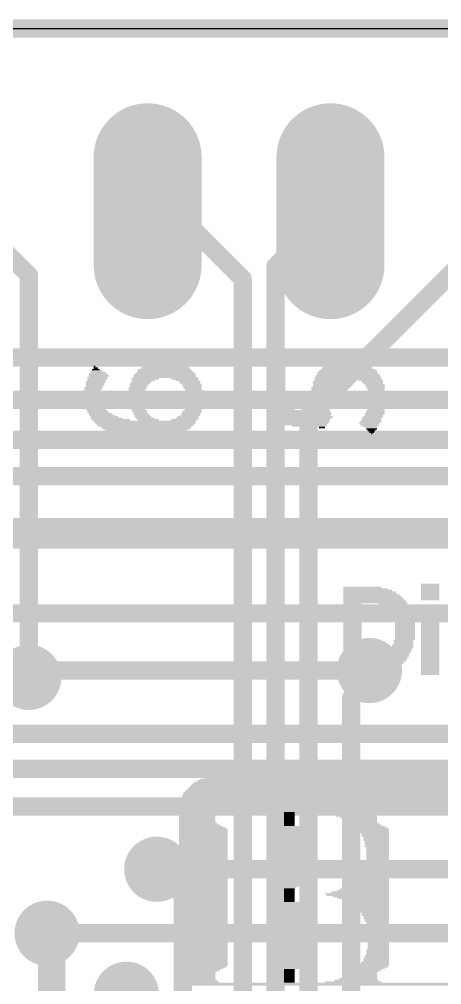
# Model space of a CAD drawing. Extents: x -3.3 to 68.7, y -0.1 to 53.5.
# Drawn here: x 46.48 to 52.35, y 40.05 to 53.47 of the extents above; entities that cross this region are included whole.
import ezdxf

# ---------------------------------------------------------------- set-up
doc = ezdxf.new("R2010")
doc.units = 0
for name, color, linetype in [('1', 12, 'CONTINUOUS'), ('16', 5, 'CONTINUOUS'), ('17', 110, 'CONTINUOUS'), ('18', 3, 'CONTINUOUS'), ('20', 53, 'CONTINUOUS'), ('200', 4, 'CONTINUOUS')]:
    doc.layers.add(name, color=color, linetype=linetype)

# ---------------------------------------------------------------- blocks, each defined once
blk = doc.blocks.new('LONGP100')
at = {"const_width": 1}
blk.add_lwpolyline([(-0.5, 0), (0.5, 0)], dxfattribs=at)
at = {"const_width": 0.5}
for points in [[(-0.5, 0.25, 1), (-0.5, -0.25)], [(0.5, -0.25, 1), (0.5, 0.25)]]:
    blk.add_lwpolyline(points, format="xyb", dxfattribs=at)
blk = doc.blocks.new('RECT')
blk.add_solid([(-0.5, -0.5), (0.5, -0.5), (-0.5, 0.5), (0.5, 0.5)])
blk = doc.blocks.new('ROUNDV')
at = {"const_width": 0.5}
blk.add_lwpolyline([(0, -0.25, 1), (0, 0.25, 1), (0, -0.25)], format="xyb", dxfattribs=at)

msp = doc.modelspace()

# ---------------------------------------------------------------- linework, layer by layer
at = {"layer": '1', "const_width": 0.254}
for points in [[(0, 53.34), (68.58, 53.34)], [(46.609, 49.911), (45.72, 50.8)], [(48.26, 50.8), (48.641, 50.8)], [(49.5808, 49.8602), (48.641, 50.8)], [(50.038, 50.038), (50.8, 50.8)], [(50.4952, 47.9552), (53.34, 50.8)], [(50.038, 39.2146), (50.038, 50.038)], [(46.609, 49.911), (46.609, 44.323)], [(49.5808, 39.4645), (49.5808, 49.8602)], [(50.4952, 38.9647), (50.4952, 47.9552)], [(51.3407, 44.4173), (51.3407, 44.2903)], [(51.3407, 44.2903), (51.0867, 44.0363)], [(51.0867, 44.0363), (51.0867, 38.8915)], [(48.7485, 41.2945), (48.387, 41.656)], [(48.7485, 41.2945), (48.7485, 39.3998)], [(46.863, 40.767), (46.863, 38.868)]]:
    msp.add_lwpolyline(points, dxfattribs=at)
at = {"layer": '1', "const_width": 0.127}
for points in [[(48.26, 50.8635, 1), (48.26, 50.7365)], [(48.6859, 50.8449, 1), (48.5961, 50.7551)], [(48.641, 50.7365, 1), (48.641, 50.8635)], [(50.8449, 50.7551, 1), (50.7551, 50.8449)], [(50.1015, 50.038, 1), (49.9745, 50.038)], [(49.9931, 50.0829, 1), (50.0829, 49.9931)], [(46.6725, 49.911, 1), (46.5455, 49.911)], [(46.5641, 49.8661, 1), (46.6539, 49.9559)], [(49.6443, 49.8602, 1), (49.5173, 49.8602)], [(49.5359, 49.8153, 1), (49.6257, 49.9051)], [(50.5587, 47.9552, 1), (50.4317, 47.9552)], [(50.4503, 48.0001, 1), (50.5401, 47.9103)], [(51.4042, 44.4173, 1), (51.2772, 44.4173)], [(51.3856, 44.2454, 1), (51.2958, 44.3352)], [(46.5455, 44.323, 1), (46.6725, 44.323)], [(51.2772, 44.2903, 1), (51.4042, 44.2903)], [(51.1502, 44.0363, 1), (51.0232, 44.0363)], [(51.0418, 44.0812, 1), (51.1316, 43.9914)], [(48.4319, 41.7009, 1), (48.3421, 41.6111)], [(48.812, 41.2945, 1), (48.685, 41.2945)], [(48.7036, 41.2496, 1), (48.7934, 41.3394)], [(46.9265, 40.767, 1), (46.7995, 40.767)]]:
    msp.add_lwpolyline(points, format="xyb", dxfattribs=at)
at = {"layer": '16', "const_width": 0.254}
for points in [[(0, 53.34), (68.58, 53.34)], [(55.88, 48.768), (42.291, 48.768)], [(57.9588, 48.1798), (42.5926, 48.1798)], [(59.944, 47.625), (42.799, 47.625)], [(61.214, 47.117), (43.053, 47.117)], [(57.023, 45.212), (44.5984, 45.212)], [(46.7033, 44.4173), (46.609, 44.323)], [(51.3407, 44.4173), (46.7033, 44.4173)], [(53.2972, 43.5396), (44.7959, 43.5396)], [(44.958, 43.053), (54.483, 43.053)], [(57.9287, 42.5283), (45.185, 42.5283)], [(56.007, 41.656), (48.387, 41.656)], [(55.88, 40.767), (46.863, 40.767)], [(46.99, 40.64), (46.863, 40.767)], [(46.99, 40.64), (46.99, 38.481)]]:
    msp.add_lwpolyline(points, dxfattribs=at)
at = {"layer": '16', "const_width": 0.127}
for points in [[(46.7033, 44.4808, 1), (46.7033, 44.3538)], [(46.7482, 44.3724, 1), (46.6584, 44.4622)], [(51.3407, 44.3538, 1), (51.3407, 44.4808)], [(46.5641, 44.3679, 1), (46.6539, 44.2781)], [(48.387, 41.7195, 1), (48.387, 41.5925)], [(46.863, 40.8305, 1), (46.863, 40.7035)], [(46.9079, 40.8119, 1), (46.8181, 40.7221)], [(47.0535, 40.64, 1), (46.9265, 40.64)], [(46.9451, 40.5951, 1), (47.0349, 40.6849)]]:
    msp.add_lwpolyline(points, format="xyb", dxfattribs=at)
at = {"layer": '20'}
msp.add_line((1, 53.34), (64.516, 53.34), dxfattribs=at)

# ---------------------------------------------------------------- block references
at = {"layer": '17', "xscale": 1.5, "yscale": 1.5, "rotation": 90}
for p in [(48.26, 50.8), (48.26, 50.8), (50.8, 50.8), (50.8, 50.8)]:
    msp.add_blockref('LONGP100', p, dxfattribs=at)
at = {"layer": '18', "xscale": 0.9064, "yscale": 0.9064}
for p in [(51.3407, 44.4173), (51.3407, 44.4173), (46.609, 44.323), (46.609, 44.323), (48.387, 41.656), (48.387, 41.656), (46.863, 40.767), (46.863, 40.767), (47.9651, 39.9189), (47.9651, 39.9189)]:
    msp.add_blockref('ROUNDV', p, dxfattribs=at)
at = {"layer": '200'}
for p, xscale, yscale in [((48.4937, 48.7045), 0.4013, 0.0213), ((48.4937, 48.7257), 0.2337, 0.0211), ((51.0337, 48.7045), 0.4013, 0.0213), ((51.0324, 48.7257), 0.2311, 0.0211), ((47.5513, 48.5775), 0.1676, 0.0213), ((47.5729, 48.5563), 0.2108, 0.0211), ((47.5412, 48.5987), 0.1067, 0.0211), ((47.5196, 48.641), 0.0229, 0.0213), ((47.5399, 48.6198), 0.0635, 0.0211), ((48.5038, 48.5563), 0.8026, 0.0211), ((48.4937, 48.5987), 0.7417, 0.0211), ((48.5038, 48.5775), 0.762, 0.0213), ((48.5038, 48.6198), 0.6756, 0.0211), ((48.5038, 48.641), 0.635, 0.0213), ((48.4924, 48.6622), 0.5715, 0.0211), ((48.4937, 48.6833), 0.4877, 0.0211), ((50.0596, 48.6622), 0.2311, 0.0211), ((50.0596, 48.641), 0.2311, 0.0213), ((50.0596, 48.6198), 0.2311, 0.0211), ((50.0596, 48.5987), 0.2311, 0.0211), ((50.0596, 48.5775), 0.2311, 0.0213), ((50.0596, 48.5563), 0.2311, 0.0211), ((51.0324, 48.5563), 0.8255, 0.0211), ((51.0438, 48.5775), 0.8026, 0.0213), ((51.0438, 48.5987), 0.762, 0.0211), ((51.0324, 48.6198), 0.6985, 0.0211), ((51.0337, 48.641), 0.6553, 0.0213), ((51.0438, 48.6622), 0.5944, 0.0211), ((51.0337, 48.6833), 0.5283, 0.0211), ((47.5412, 48.4293), 0.2743, 0.0211), ((47.5513, 48.4505), 0.254, 0.0213), ((47.5615, 48.4928), 0.2743, 0.0211), ((47.5615, 48.4717), 0.2743, 0.0211), ((47.5717, 48.5352), 0.254, 0.0211), ((47.5831, 48.514), 0.2769, 0.0213), ((48.2295, 48.4717), 0.381, 0.0211), ((48.1978, 48.4505), 0.3175, 0.0213), ((48.1762, 48.4293), 0.2743, 0.0211), ((48.4937, 48.514), 0.8687, 0.0213), ((48.5038, 48.4928), 0.889, 0.0211), ((48.5038, 48.5352), 0.8484, 0.0211), ((48.7782, 48.4717), 0.381, 0.0211), ((48.8099, 48.4505), 0.3175, 0.0213), ((48.8429, 48.4293), 0.2972, 0.0211), ((50.0596, 48.5352), 0.2311, 0.0211), ((50.0596, 48.514), 0.2311, 0.0213), ((50.0596, 48.4928), 0.2311, 0.0211), ((50.0596, 48.4717), 0.2311, 0.0211), ((50.0596, 48.4505), 0.2311, 0.0213), ((50.0596, 48.4293), 0.2311, 0.0211), ((50.7149, 48.4293), 0.3175, 0.0211), ((51.0438, 48.4928), 0.9296, 0.0211), ((50.7695, 48.4717), 0.381, 0.0211), ((50.7378, 48.4505), 0.3175, 0.0213), ((51.0438, 48.514), 0.889, 0.0213), ((51.0438, 48.5352), 0.8484, 0.0211), ((51.3283, 48.4717), 0.3607, 0.0211), ((51.3613, 48.4505), 0.3404, 0.0213), ((51.3829, 48.4293), 0.2972, 0.0211), ((47.498, 48.3235), 0.2337, 0.0213), ((47.498, 48.3023), 0.2337, 0.0211), ((47.5082, 48.3447), 0.254, 0.0211), ((47.531, 48.4082), 0.254, 0.0211), ((47.531, 48.387), 0.254, 0.0213), ((47.5196, 48.3658), 0.2311, 0.0211), ((48.1228, 48.3447), 0.254, 0.0211), ((48.1127, 48.3235), 0.2337, 0.0213), ((48.1127, 48.3023), 0.2337, 0.0211), ((48.1546, 48.4082), 0.2769, 0.0211), ((48.1432, 48.387), 0.254, 0.0213), ((48.133, 48.3658), 0.2337, 0.0211), ((48.8531, 48.4082), 0.2769, 0.0211), ((48.8747, 48.387), 0.2743, 0.0213), ((48.8848, 48.3658), 0.254, 0.0211), ((48.8848, 48.3447), 0.254, 0.0211), ((48.895, 48.3235), 0.2337, 0.0213), ((48.9052, 48.3023), 0.254, 0.0211), ((50.0596, 48.4082), 0.2311, 0.0211), ((50.0596, 48.387), 0.2311, 0.0213), ((50.0596, 48.3658), 0.2311, 0.0211), ((50.0596, 48.3447), 0.2311, 0.0211), ((50.0596, 48.3235), 0.2311, 0.0213), ((50.0596, 48.3023), 0.2311, 0.0211), ((50.6628, 48.3235), 0.254, 0.0213), ((50.6628, 48.3023), 0.254, 0.0211), ((50.673, 48.3447), 0.2743, 0.0211), ((50.7048, 48.4082), 0.2972, 0.0211), ((50.6946, 48.387), 0.2769, 0.0213), ((50.6832, 48.3658), 0.254, 0.0211), ((51.3931, 48.4082), 0.2769, 0.0211), ((51.4147, 48.387), 0.2743, 0.0213), ((51.4248, 48.3658), 0.254, 0.0211), ((51.4248, 48.3447), 0.254, 0.0211), ((51.435, 48.3235), 0.2337, 0.0213), ((51.4452, 48.3023), 0.254, 0.0211), ((47.498, 48.2812), 0.2337, 0.0211), ((47.498, 48.26), 0.2337, 0.0213), ((47.498, 48.2388), 0.2337, 0.0211), ((47.498, 48.2177), 0.2337, 0.0211), ((47.498, 48.1965), 0.2337, 0.0213), ((47.498, 48.1753), 0.2337, 0.0211), ((47.498, 48.1542), 0.2337, 0.0211), ((48.1127, 48.2812), 0.2337, 0.0211), ((48.1013, 48.26), 0.2108, 0.0213), ((48.1013, 48.2388), 0.2108, 0.0211), ((48.1013, 48.2177), 0.2108, 0.0211), ((48.1013, 48.1965), 0.2108, 0.0213), ((48.1013, 48.1753), 0.2108, 0.0211), ((48.1013, 48.1542), 0.2108, 0.0211), ((48.9052, 48.2812), 0.254, 0.0211), ((48.9166, 48.26), 0.2311, 0.0213), ((48.9166, 48.2388), 0.2311, 0.0211), ((48.9166, 48.2177), 0.2311, 0.0211), ((48.9166, 48.1965), 0.2311, 0.0213), ((48.9166, 48.1753), 0.2311, 0.0211), ((48.9166, 48.1542), 0.2311, 0.0211), ((50.0596, 48.2812), 0.2311, 0.0211), ((50.0596, 48.26), 0.2311, 0.0213), ((50.0596, 48.2388), 0.2311, 0.0211), ((50.0596, 48.2177), 0.2311, 0.0211), ((50.0596, 48.1965), 0.2311, 0.0213), ((50.0596, 48.1753), 0.2311, 0.0211), ((50.0596, 48.1542), 0.2311, 0.0211), ((50.6628, 48.2812), 0.254, 0.0211), ((50.6527, 48.26), 0.2337, 0.0213), ((50.6527, 48.2388), 0.2337, 0.0211), ((50.6527, 48.2177), 0.2337, 0.0211), ((50.6527, 48.1965), 0.2337, 0.0213), ((50.6527, 48.1753), 0.2337, 0.0211), ((50.6527, 48.1542), 0.2337, 0.0211), ((51.4566, 48.2812), 0.2311, 0.0211), ((51.4566, 48.26), 0.2311, 0.0213), ((51.4566, 48.2388), 0.2311, 0.0211), ((51.4566, 48.2177), 0.2311, 0.0211), ((51.4566, 48.1965), 0.2311, 0.0213), ((51.4566, 48.1753), 0.2311, 0.0211), ((51.4566, 48.1542), 0.2311, 0.0211), ((47.5082, 48.133), 0.254, 0.0213), ((47.5196, 48.1118), 0.2311, 0.0211), ((47.531, 48.0907), 0.254, 0.0211), ((47.531, 48.0695), 0.254, 0.0213), ((47.5412, 48.0483), 0.2743, 0.0211), ((47.5615, 48.0272), 0.2743, 0.0211), ((48.1013, 48.133), 0.2108, 0.0213), ((48.1228, 48.0907), 0.2134, 0.0211), ((48.1228, 48.0695), 0.2134, 0.0213), ((48.1114, 48.1118), 0.1905, 0.0211), ((48.1444, 48.0272), 0.2108, 0.0211), ((48.1343, 48.0483), 0.1905, 0.0211), ((48.8848, 48.0272), 0.254, 0.0211), ((48.9052, 48.0907), 0.254, 0.0211), ((48.895, 48.0695), 0.2337, 0.0213), ((48.895, 48.0483), 0.2337, 0.0211), ((48.9166, 48.133), 0.2311, 0.0213), ((48.9166, 48.1118), 0.2311, 0.0211), ((50.3669, 48.0272), 0.8458, 0.0211), ((50.0596, 48.133), 0.2311, 0.0213), ((50.0596, 48.1118), 0.2311, 0.0211), ((50.0596, 48.0907), 0.2311, 0.0211), ((50.0596, 48.0695), 0.2311, 0.0213), ((50.1231, 48.0483), 0.3581, 0.0211), ((50.6527, 48.133), 0.2337, 0.0213), ((50.6628, 48.1118), 0.2134, 0.0211), ((50.6628, 48.0907), 0.2134, 0.0211), ((50.673, 48.0695), 0.2337, 0.0213), ((50.673, 48.0483), 0.2337, 0.0211), ((51.4248, 48.0272), 0.254, 0.0211), ((51.4452, 48.0907), 0.254, 0.0211), ((51.4452, 48.0695), 0.254, 0.0213), ((51.435, 48.0483), 0.2337, 0.0211), ((51.4566, 48.133), 0.2311, 0.0213), ((51.4566, 48.1118), 0.2311, 0.0211), ((47.5729, 48.006), 0.2972, 0.0213), ((47.6034, 47.9848), 0.3175, 0.0211), ((47.625, 47.9637), 0.3607, 0.0211), ((47.658, 47.9425), 0.381, 0.0213), ((47.6898, 47.9213), 0.4445, 0.0211), ((47.752, 47.9002), 0.5283, 0.0211), ((48.1546, 48.006), 0.1905, 0.0213), ((48.1648, 47.9848), 0.2108, 0.0211), ((48.1863, 47.9637), 0.2134, 0.0211), ((48.1965, 47.9425), 0.2337, 0.0213), ((48.2295, 47.9213), 0.254, 0.0211), ((48.2714, 47.9002), 0.2972, 0.0211), ((48.768, 47.9002), 0.3607, 0.0211), ((48.8099, 47.9213), 0.3175, 0.0211), ((48.8213, 47.9425), 0.2946, 0.0213), ((48.8531, 47.9637), 0.2769, 0.0211), ((48.8747, 48.006), 0.2743, 0.0213), ((48.8645, 47.9848), 0.254, 0.0211), ((50.3771, 48.006), 0.8661, 0.0213), ((50.3771, 47.9848), 0.8661, 0.0211), ((50.3771, 47.9637), 0.8661, 0.0211), ((50.3885, 47.9425), 0.889, 0.0213), ((50.3771, 47.9213), 0.8661, 0.0211), ((50.3669, 47.9002), 0.8458, 0.0211), ((51.3715, 47.9213), 0.2743, 0.0211), ((51.3715, 47.9002), 0.2743, 0.0211), ((51.3931, 47.9425), 0.2769, 0.0213), ((51.4045, 47.9637), 0.254, 0.0211), ((51.4147, 47.9848), 0.2743, 0.0211), ((51.4248, 48.006), 0.254, 0.0213), ((48.2181, 47.879), 1.4199, 0.0213), ((48.2295, 47.8578), 1.397, 0.0211), ((48.2283, 47.8367), 1.3538, 0.0211), ((48.2283, 47.8155), 1.3132, 0.0213), ((48.2397, 47.7943), 1.2497, 0.0211), ((48.2384, 47.7732), 1.2065, 0.0211), ((48.2397, 47.752), 1.1227, 0.0213), ((50.3669, 47.879), 0.8458, 0.0213), ((50.3568, 47.8578), 0.8255, 0.0211), ((50.3453, 47.8367), 0.8026, 0.0211), ((50.5041, 47.8155), 0.4851, 0.0213), ((50.6844, 47.7943), 0.0838, 0.0211), ((51.3398, 47.8578), 0.2972, 0.0211), ((51.3613, 47.879), 0.2946, 0.0213), ((51.341, 47.8367), 0.254, 0.0211), ((51.3512, 47.8155), 0.2337, 0.0213), ((51.3613, 47.7943), 0.1676, 0.0211), ((51.3715, 47.7732), 0.1473, 0.0211), ((51.3715, 47.752), 0.1067, 0.0213), ((48.2397, 47.7308), 1.0363, 0.0211), ((48.2384, 47.7097), 0.9525, 0.0211), ((48.2498, 47.6885), 0.8484, 0.0213), ((48.2498, 47.6673), 0.6756, 0.0211), ((48.2714, 47.6462), 0.4242, 0.0211), ((51.3728, 47.7308), 0.0635, 0.0211), ((51.3715, 47.7097), 0.0203, 0.0211), ((46.1645, 46.5243), 36.0883, 0.0211), ((46.1645, 46.5032), 36.0883, 0.0211), ((46.1645, 46.482), 36.0883, 0.0213), ((46.1645, 46.4608), 36.0883, 0.0211), ((46.1645, 46.4397), 36.0883, 0.0211), ((46.1645, 46.4185), 36.0883, 0.0213), ((46.1645, 46.3973), 36.0883, 0.0211), ((46.1645, 46.3762), 36.0883, 0.0211), ((46.1645, 46.355), 36.0883, 0.0213), ((46.1645, 46.3338), 36.0883, 0.0211), ((46.1645, 46.3127), 36.0883, 0.0211), ((46.1645, 46.2915), 36.0883, 0.0213), ((46.1645, 46.2703), 36.0883, 0.0211), ((46.1645, 46.2492), 36.0883, 0.0211), ((46.1645, 46.228), 36.0883, 0.0213), ((46.1645, 46.2068), 36.0883, 0.0211), ((46.1645, 46.1857), 36.0883, 0.0211), ((46.1645, 46.1645), 36.0883, 0.0213), ((46.1645, 46.1433), 36.0883, 0.0211), ((46.1645, 46.1222), 36.0883, 0.0211), ((52.1868, 45.6142), 0.254, 0.0211), ((51.2445, 45.5718), 0.5283, 0.0211), ((51.2877, 45.5507), 0.6147, 0.0211), ((51.3182, 45.5295), 0.6756, 0.0213), ((51.3398, 45.5083), 0.7188, 0.0211), ((51.3512, 45.4872), 0.7417, 0.0211), ((52.1868, 45.593), 0.254, 0.0213), ((52.1868, 45.5718), 0.254, 0.0211), ((52.1868, 45.5507), 0.254, 0.0211), ((52.1868, 45.5295), 0.254, 0.0213), ((52.1868, 45.5083), 0.254, 0.0211), ((52.1868, 45.4872), 0.254, 0.0211), ((51.3715, 45.466), 0.7823, 0.0213), ((51.3829, 45.4448), 0.8052, 0.0211), ((51.3931, 45.4237), 0.8255, 0.0211), ((51.4032, 45.4025), 0.8458, 0.0213), ((51.4248, 45.3602), 0.889, 0.0211), ((51.1073, 45.339), 0.254, 0.0213), ((51.4147, 45.3813), 0.8687, 0.0211), ((51.6687, 45.339), 0.4013, 0.0213), ((52.1868, 45.466), 0.254, 0.0213), ((52.1868, 45.4448), 0.254, 0.0211), ((52.1868, 45.4237), 0.254, 0.0211), ((52.1868, 45.4025), 0.254, 0.0213), ((51.1073, 45.3178), 0.254, 0.0211), ((51.1073, 45.2967), 0.254, 0.0211), ((51.1073, 45.2755), 0.254, 0.0213), ((51.1073, 45.2543), 0.254, 0.0211), ((51.1073, 45.2332), 0.254, 0.0211), ((51.1073, 45.212), 0.254, 0.0213), ((51.7106, 45.3178), 0.3581, 0.0211), ((51.7208, 45.2967), 0.3378, 0.0211), ((51.7538, 45.2755), 0.3175, 0.0213), ((51.7639, 45.2543), 0.2972, 0.0211), ((51.7843, 45.2332), 0.2972, 0.0211), ((51.7843, 45.212), 0.2972, 0.0213), ((52.1868, 45.2755), 0.254, 0.0213), ((52.1868, 45.2543), 0.254, 0.0211), ((52.1868, 45.2332), 0.254, 0.0211), ((52.1868, 45.212), 0.254, 0.0213), ((51.1073, 45.1908), 0.254, 0.0211), ((51.1073, 45.1697), 0.254, 0.0211), ((51.1073, 45.1485), 0.254, 0.0213), ((51.1073, 45.1273), 0.254, 0.0211), ((51.1073, 45.1062), 0.254, 0.0211), ((51.1073, 45.085), 0.254, 0.0213), ((51.8046, 45.1908), 0.2972, 0.0211), ((51.8046, 45.1697), 0.2972, 0.0211), ((51.8274, 45.1062), 0.2972, 0.0211), ((51.816, 45.1485), 0.2743, 0.0213), ((51.816, 45.1273), 0.2743, 0.0211), ((51.8376, 45.085), 0.2769, 0.0213), ((52.1868, 45.1908), 0.254, 0.0211), ((52.1868, 45.1697), 0.254, 0.0211), ((52.1868, 45.1485), 0.254, 0.0213), ((52.1868, 45.1273), 0.254, 0.0211), ((52.1868, 45.1062), 0.254, 0.0211), ((52.1868, 45.085), 0.254, 0.0213), ((51.1073, 45.0638), 0.254, 0.0211), ((51.1073, 45.0427), 0.254, 0.0211), ((51.1073, 45.0215), 0.254, 0.0213), ((51.1073, 45.0003), 0.254, 0.0211), ((51.1073, 44.9792), 0.254, 0.0211), ((51.1073, 44.958), 0.254, 0.0213), ((51.1073, 44.9368), 0.254, 0.0211), ((51.8376, 45.0638), 0.2769, 0.0211), ((51.8376, 45.0427), 0.2769, 0.0211), ((51.8376, 45.0215), 0.2769, 0.0213), ((51.8376, 45.0003), 0.2769, 0.0211), ((51.8376, 44.9792), 0.2769, 0.0211), ((51.8376, 44.958), 0.2769, 0.0213), ((51.8376, 44.9368), 0.2769, 0.0211), ((52.1868, 45.0638), 0.254, 0.0211), ((52.1868, 45.0427), 0.254, 0.0211), ((52.1868, 45.0215), 0.254, 0.0213), ((52.1868, 45.0003), 0.254, 0.0211), ((52.1868, 44.9792), 0.254, 0.0211), ((52.1868, 44.958), 0.254, 0.0213), ((52.1868, 44.9368), 0.254, 0.0211), ((51.1073, 44.9157), 0.254, 0.0211), ((51.1073, 44.8945), 0.254, 0.0213), ((51.1073, 44.8733), 0.254, 0.0211), ((51.1073, 44.8522), 0.254, 0.0211), ((51.1073, 44.831), 0.254, 0.0213), ((51.1073, 44.8098), 0.254, 0.0211), ((51.816, 44.831), 0.2743, 0.0213), ((51.816, 44.8098), 0.2743, 0.0211), ((51.8376, 44.9157), 0.2769, 0.0211), ((51.8376, 44.8945), 0.2769, 0.0213), ((51.8376, 44.8733), 0.2769, 0.0211), ((51.8376, 44.8522), 0.2769, 0.0211), ((52.1868, 44.9157), 0.254, 0.0211), ((52.1868, 44.8945), 0.254, 0.0213), ((52.1868, 44.8733), 0.254, 0.0211), ((52.1868, 44.8522), 0.254, 0.0211), ((52.1868, 44.831), 0.254, 0.0213), ((52.1868, 44.8098), 0.254, 0.0211), ((51.1073, 44.7887), 0.254, 0.0211), ((51.1073, 44.7675), 0.254, 0.0213), ((51.1073, 44.7463), 0.254, 0.0211), ((51.1073, 44.7252), 0.254, 0.0211), ((51.1073, 44.704), 0.254, 0.0213), ((51.1073, 44.6828), 0.254, 0.0211), ((51.7639, 44.6828), 0.2972, 0.0211), ((51.7843, 44.7252), 0.2972, 0.0211), ((51.7843, 44.704), 0.2972, 0.0213), ((51.8046, 44.7675), 0.2972, 0.0213), ((51.8046, 44.7463), 0.2972, 0.0211), ((51.816, 44.7887), 0.2743, 0.0211), ((52.1868, 44.7887), 0.254, 0.0211), ((52.1868, 44.7675), 0.254, 0.0213), ((52.1868, 44.7463), 0.254, 0.0211), ((52.1868, 44.7252), 0.254, 0.0211), ((52.1868, 44.704), 0.254, 0.0213), ((52.1868, 44.6828), 0.254, 0.0211), ((51.1073, 44.6617), 0.254, 0.0211), ((51.1073, 44.6405), 0.254, 0.0213), ((51.1073, 44.6193), 0.254, 0.0211), ((51.1073, 44.5982), 0.254, 0.0211), ((51.4248, 44.577), 0.889, 0.0213), ((51.4032, 44.5347), 0.8458, 0.0211), ((51.4147, 44.5558), 0.8687, 0.0211), ((51.6687, 44.5982), 0.4013, 0.0211), ((51.7106, 44.6193), 0.3581, 0.0211), ((51.7208, 44.6405), 0.3378, 0.0213), ((51.7538, 44.6617), 0.3175, 0.0211), ((52.1868, 44.6617), 0.254, 0.0211), ((52.1868, 44.6405), 0.254, 0.0213), ((52.1868, 44.6193), 0.254, 0.0211), ((52.1868, 44.5982), 0.254, 0.0211), ((52.1868, 44.577), 0.254, 0.0213), ((52.1868, 44.5558), 0.254, 0.0211), ((52.1868, 44.5347), 0.254, 0.0211), ((51.3931, 44.5135), 0.8255, 0.0213), ((51.3829, 44.4923), 0.8052, 0.0211), ((51.3715, 44.4712), 0.7823, 0.0211), ((51.3512, 44.45), 0.7417, 0.0213), ((51.3398, 44.4288), 0.7188, 0.0211), ((51.3182, 44.4077), 0.6756, 0.0211), ((52.1868, 44.5135), 0.254, 0.0213), ((52.1868, 44.4923), 0.254, 0.0211), ((52.1868, 44.4712), 0.254, 0.0211), ((52.1868, 44.45), 0.254, 0.0213), ((52.1868, 44.4288), 0.254, 0.0211), ((52.1868, 44.4077), 0.254, 0.0211), ((51.2877, 44.3865), 0.6147, 0.0213), ((51.2445, 44.3653), 0.5283, 0.0211), ((52.1868, 44.3865), 0.254, 0.0213), ((52.1868, 44.3653), 0.254, 0.0211), ((53.2028, 42.926), 8.2956, 0.0213), ((53.2028, 42.799), 8.7224, 0.0213), ((53.2028, 42.8202), 8.6766, 0.0211), ((53.2028, 42.8413), 8.636, 0.0211), ((53.1914, 42.8625), 8.5725, 0.0213), ((53.2028, 42.8837), 8.509, 0.0211), ((53.2028, 42.9048), 8.4226, 0.0211), ((53.1927, 42.672), 8.9103, 0.0213), ((53.2028, 42.6508), 8.9306, 0.0211), ((53.2028, 42.6932), 8.89, 0.0211), ((53.1927, 42.7143), 8.8697, 0.0211), ((53.2028, 42.7355), 8.8494, 0.0213), ((53.2028, 42.7567), 8.8036, 0.0211), ((53.2028, 42.7778), 8.763, 0.0211), ((53.2028, 42.5238), 9.017, 0.0211), ((53.1927, 42.5662), 8.9967, 0.0211), ((53.1927, 42.545), 8.9967, 0.0213), ((53.1914, 42.6297), 8.9535, 0.0211), ((53.2028, 42.6085), 8.9764, 0.0213), ((53.2028, 42.5873), 8.9764, 0.0211), ((53.2028, 42.5027), 9.017, 0.0211), ((53.2028, 42.4815), 9.017, 0.0213), ((53.2028, 42.4603), 9.017, 0.0211), ((48.9699, 42.4392), 0.5512, 0.0211), ((48.9483, 42.3968), 0.508, 0.0211), ((48.9585, 42.418), 0.5283, 0.0213), ((50.2285, 42.4392), 0.1473, 0.0211), ((50.2285, 42.418), 0.1473, 0.0213), ((50.2285, 42.3968), 0.1473, 0.0211), ((51.0858, 42.4392), 0.8458, 0.0211), ((51.1289, 42.418), 0.6782, 0.0213), ((51.1594, 42.3968), 0.5715, 0.0211), ((48.9483, 42.3757), 0.508, 0.0211), ((48.9483, 42.3545), 0.508, 0.0213), ((48.9483, 42.3333), 0.508, 0.0211), ((48.9483, 42.3122), 0.508, 0.0211), ((48.9585, 42.291), 0.5283, 0.0213), ((48.9801, 42.2698), 0.5715, 0.0211), ((49.0017, 42.2487), 0.6147, 0.0211), ((50.2285, 42.3757), 0.1473, 0.0211), ((50.2285, 42.3545), 0.1473, 0.0213), ((50.2285, 42.3333), 0.1473, 0.0211), ((50.2285, 42.3122), 0.1473, 0.0211), ((50.2285, 42.291), 0.1473, 0.0213), ((50.2285, 42.2698), 0.1473, 0.0211), ((50.2602, 42.2487), 0.2108, 0.0211), ((51.1912, 42.3757), 0.508, 0.0211), ((51.2127, 42.3545), 0.4648, 0.0213), ((51.2343, 42.3333), 0.4216, 0.0211), ((51.2547, 42.3122), 0.381, 0.0211), ((51.2763, 42.291), 0.3835, 0.0213), ((51.3182, 42.2698), 0.381, 0.0211), ((51.3499, 42.2487), 0.4039, 0.0211), ((49.0334, 42.2063), 0.6782, 0.0211), ((49.0334, 42.1852), 0.6782, 0.0211), ((49.0334, 42.164), 0.6782, 0.0213), ((49.0334, 42.1428), 0.6782, 0.0211), ((49.0334, 42.1217), 0.6782, 0.0211), ((49.022, 42.2275), 0.6553, 0.0213), ((50.3034, 42.2063), 0.2972, 0.0211), ((50.292, 42.2275), 0.2743, 0.0213), ((50.3136, 42.1852), 0.3175, 0.0211), ((50.3238, 42.164), 0.3378, 0.0213), ((50.3238, 42.1428), 0.3378, 0.0211), ((50.3352, 42.1217), 0.3607, 0.0211), ((51.3829, 42.2275), 0.4242, 0.0213), ((51.3931, 42.2063), 0.4445, 0.0211), ((51.4032, 42.1852), 0.4242, 0.0211), ((51.4147, 42.164), 0.4013, 0.0213), ((51.4248, 42.1428), 0.381, 0.0211), ((51.4248, 42.1217), 0.381, 0.0211), ((49.0334, 42.1005), 0.6782, 0.0213), ((49.0334, 42.0793), 0.6782, 0.0211), ((49.0334, 42.0582), 0.6782, 0.0211), ((49.0334, 42.037), 0.6782, 0.0213), ((49.0334, 42.0158), 0.6782, 0.0211), ((49.0334, 41.9947), 0.6782, 0.0211), ((50.3453, 42.0793), 0.381, 0.0211), ((50.3453, 42.0582), 0.381, 0.0211), ((50.3453, 42.037), 0.381, 0.0213), ((50.3453, 42.0158), 0.381, 0.0211), ((50.3453, 41.9947), 0.381, 0.0211), ((50.3352, 42.1005), 0.3607, 0.0213), ((51.435, 42.1005), 0.3607, 0.0213), ((51.435, 42.0793), 0.3607, 0.0211), ((51.435, 42.0582), 0.3607, 0.0211), ((51.4464, 42.037), 0.3378, 0.0213), ((51.4464, 42.0158), 0.3378, 0.0211), ((51.4464, 41.9947), 0.3378, 0.0211), ((49.0334, 41.9735), 0.6782, 0.0213), ((49.0334, 41.9523), 0.6782, 0.0211), ((49.0334, 41.9312), 0.6782, 0.0211), ((49.0334, 41.91), 0.6782, 0.0213), ((49.0334, 41.8888), 0.6782, 0.0211), ((49.0334, 41.8677), 0.6782, 0.0211), ((49.0334, 41.8465), 0.6782, 0.0213), ((50.3453, 41.9735), 0.381, 0.0213), ((50.3453, 41.9523), 0.381, 0.0211), ((50.3453, 41.9312), 0.381, 0.0211), ((50.3453, 41.91), 0.381, 0.0213), ((50.3453, 41.8888), 0.381, 0.0211), ((50.3453, 41.8677), 0.381, 0.0211), ((50.3453, 41.8465), 0.381, 0.0213), ((51.4464, 41.9735), 0.3378, 0.0213), ((51.4566, 41.9523), 0.3175, 0.0211), ((51.4566, 41.9312), 0.3175, 0.0211), ((51.4566, 41.91), 0.3175, 0.0213), ((51.4566, 41.8888), 0.3175, 0.0211), ((51.4566, 41.8677), 0.3175, 0.0211), ((51.4566, 41.8465), 0.3175, 0.0213), ((49.0334, 41.8253), 0.6782, 0.0211), ((49.0334, 41.8042), 0.6782, 0.0211), ((49.0334, 41.783), 0.6782, 0.0213), ((49.0334, 41.7618), 0.6782, 0.0211), ((49.0334, 41.7407), 0.6782, 0.0211), ((49.0334, 41.7195), 0.6782, 0.0213), ((50.3453, 41.8253), 0.381, 0.0211), ((50.3453, 41.8042), 0.381, 0.0211), ((50.3453, 41.783), 0.381, 0.0213), ((50.3453, 41.7618), 0.381, 0.0211), ((50.3453, 41.7407), 0.381, 0.0211), ((50.3453, 41.7195), 0.381, 0.0213), ((51.4464, 41.7618), 0.3378, 0.0211), ((51.4464, 41.7407), 0.3378, 0.0211), ((51.4464, 41.7195), 0.3378, 0.0213), ((51.4566, 41.8253), 0.3175, 0.0211), ((51.4566, 41.8042), 0.3175, 0.0211), ((51.4566, 41.783), 0.3175, 0.0213), ((49.0334, 41.6983), 0.6782, 0.0211), ((49.0334, 41.6772), 0.6782, 0.0211), ((49.0334, 41.656), 0.6782, 0.0213), ((49.0334, 41.6348), 0.6782, 0.0211), ((49.0334, 41.6137), 0.6782, 0.0211), ((49.0334, 41.5925), 0.6782, 0.0213), ((50.3453, 41.6983), 0.381, 0.0211), ((50.3453, 41.6772), 0.381, 0.0211), ((50.3453, 41.656), 0.381, 0.0213), ((50.3453, 41.6348), 0.381, 0.0211), ((50.3453, 41.6137), 0.381, 0.0211), ((50.3453, 41.5925), 0.381, 0.0213), ((51.4147, 41.5925), 0.4013, 0.0213), ((51.4248, 41.6348), 0.381, 0.0211), ((51.4248, 41.6137), 0.381, 0.0211), ((51.435, 41.6983), 0.3607, 0.0211), ((51.435, 41.6772), 0.3607, 0.0211), ((51.435, 41.656), 0.3607, 0.0213), ((49.0334, 41.5713), 0.6782, 0.0211), ((49.0334, 41.5502), 0.6782, 0.0211), ((49.0334, 41.529), 0.6782, 0.0213), ((49.0334, 41.5078), 0.6782, 0.0211), ((49.0334, 41.4867), 0.6782, 0.0211), ((49.0334, 41.4655), 0.6782, 0.0213), ((49.0334, 41.4443), 0.6782, 0.0211), ((50.3453, 41.5713), 0.381, 0.0211), ((50.3453, 41.5502), 0.381, 0.0211), ((50.3034, 41.4443), 0.2972, 0.0211), ((50.3352, 41.529), 0.3607, 0.0213), ((50.3352, 41.5078), 0.3607, 0.0211), ((50.3238, 41.4867), 0.3378, 0.0211), ((50.3136, 41.4655), 0.3175, 0.0213), ((51.3398, 41.4443), 0.5512, 0.0211), ((51.3499, 41.4655), 0.5309, 0.0213), ((51.3715, 41.4867), 0.4877, 0.0211), ((51.3817, 41.5078), 0.4674, 0.0211), ((51.3931, 41.529), 0.4445, 0.0213), ((51.4032, 41.5713), 0.4242, 0.0211), ((51.4032, 41.5502), 0.4242, 0.0211), ((49.0334, 41.4232), 0.6782, 0.0211), ((49.0334, 41.402), 0.6782, 0.0213), ((49.0334, 41.3808), 0.6782, 0.0211), ((49.0334, 41.3597), 0.6782, 0.0211), ((49.0334, 41.3385), 0.6782, 0.0213), ((49.0334, 41.3173), 0.6782, 0.0211), ((50.2818, 41.4232), 0.254, 0.0211), ((50.2399, 41.402), 0.1702, 0.0213), ((50.2285, 41.3808), 0.1473, 0.0211), ((50.2285, 41.3597), 0.1473, 0.0211), ((50.2285, 41.3385), 0.1473, 0.0213), ((50.2285, 41.3173), 0.1473, 0.0211), ((51.1708, 41.3173), 0.889, 0.0211), ((51.2127, 41.3385), 0.8052, 0.0213), ((51.2559, 41.3597), 0.7188, 0.0211), ((51.2763, 41.3808), 0.6782, 0.0211), ((51.2978, 41.402), 0.635, 0.0213), ((51.3194, 41.4232), 0.5918, 0.0211), ((49.0334, 41.2962), 0.6782, 0.0211), ((49.0334, 41.275), 0.6782, 0.0213), ((49.0334, 41.2538), 0.6782, 0.0211), ((49.0334, 41.2327), 0.6782, 0.0211), ((49.0334, 41.2115), 0.6782, 0.0213), ((49.0334, 41.1903), 0.6782, 0.0211), ((50.2285, 41.2962), 0.1473, 0.0211), ((50.2285, 41.275), 0.1473, 0.0213), ((50.2285, 41.2538), 0.1473, 0.0211), ((50.2285, 41.2327), 0.1473, 0.0211), ((50.2285, 41.2115), 0.1473, 0.0213), ((50.2717, 41.1903), 0.2337, 0.0211), ((51.181, 41.2962), 0.8687, 0.0211), ((51.2242, 41.275), 0.7823, 0.0213), ((51.2559, 41.2538), 0.7188, 0.0211), ((51.2877, 41.2327), 0.6553, 0.0211), ((51.308, 41.2115), 0.6147, 0.0213), ((51.3296, 41.1903), 0.5715, 0.0211), ((49.0334, 41.1692), 0.6782, 0.0211), ((49.0334, 41.148), 0.6782, 0.0213), ((49.0334, 41.1268), 0.6782, 0.0211), ((49.0334, 41.1057), 0.6782, 0.0211), ((49.0334, 41.0845), 0.6782, 0.0213), ((49.0334, 41.0633), 0.6782, 0.0211), ((49.0334, 41.0422), 0.6782, 0.0211), ((50.292, 41.1692), 0.2743, 0.0211), ((50.3136, 41.148), 0.3175, 0.0213), ((50.3136, 41.1268), 0.3175, 0.0211), ((50.3238, 41.1057), 0.3378, 0.0211), ((50.3352, 41.0845), 0.3607, 0.0213), ((50.3352, 41.0633), 0.3607, 0.0211), ((50.3352, 41.0422), 0.3607, 0.0211), ((51.3499, 41.1692), 0.5309, 0.0211), ((51.3613, 41.148), 0.508, 0.0213), ((51.3817, 41.1268), 0.4674, 0.0211), ((51.3931, 41.1057), 0.4445, 0.0211), ((51.4032, 41.0845), 0.4242, 0.0213), ((51.4147, 41.0633), 0.4013, 0.0211), ((51.4248, 41.0422), 0.381, 0.0211), ((49.0334, 41.021), 0.6782, 0.0213), ((49.0334, 40.9998), 0.6782, 0.0211), ((49.0334, 40.9787), 0.6782, 0.0211), ((49.0334, 40.9575), 0.6782, 0.0213), ((49.0334, 40.9363), 0.6782, 0.0211), ((49.0334, 40.9152), 0.6782, 0.0211), ((50.3453, 41.021), 0.381, 0.0213), ((50.3453, 40.9998), 0.381, 0.0211), ((50.3453, 40.9787), 0.381, 0.0211), ((50.3453, 40.9575), 0.381, 0.0213), ((50.3453, 40.9363), 0.381, 0.0211), ((50.3453, 40.9152), 0.381, 0.0211), ((51.4248, 41.021), 0.381, 0.0213), ((51.435, 40.9998), 0.3607, 0.0211), ((51.435, 40.9787), 0.3607, 0.0211), ((51.4464, 40.9575), 0.3378, 0.0213), ((51.4464, 40.9363), 0.3378, 0.0211), ((51.4566, 40.9152), 0.3175, 0.0211), ((49.0334, 40.894), 0.6782, 0.0213), ((49.0334, 40.8728), 0.6782, 0.0211), ((49.0334, 40.8517), 0.6782, 0.0211), ((49.0334, 40.8305), 0.6782, 0.0213), ((49.0334, 40.8093), 0.6782, 0.0211), ((49.0334, 40.7882), 0.6782, 0.0211), ((50.3453, 40.894), 0.381, 0.0213), ((50.3453, 40.8728), 0.381, 0.0211), ((50.3453, 40.8517), 0.381, 0.0211), ((50.3453, 40.8305), 0.381, 0.0213), ((50.3453, 40.8093), 0.381, 0.0211), ((50.3453, 40.7882), 0.381, 0.0211), ((51.4566, 40.894), 0.3175, 0.0213), ((51.4566, 40.8728), 0.3175, 0.0211), ((51.4668, 40.8517), 0.2972, 0.0211), ((51.4668, 40.8305), 0.2972, 0.0213), ((51.4668, 40.8093), 0.2972, 0.0211), ((51.4668, 40.7882), 0.2972, 0.0211), ((49.0334, 40.767), 0.6782, 0.0213), ((49.0334, 40.7458), 0.6782, 0.0211), ((49.0334, 40.7247), 0.6782, 0.0211), ((49.0334, 40.7035), 0.6782, 0.0213), ((49.0334, 40.6823), 0.6782, 0.0211), ((49.0334, 40.6612), 0.6782, 0.0211), ((49.0334, 40.64), 0.6782, 0.0213), ((50.3453, 40.767), 0.381, 0.0213), ((50.3453, 40.7458), 0.381, 0.0211), ((50.3453, 40.7247), 0.381, 0.0211), ((50.3453, 40.7035), 0.381, 0.0213), ((50.3453, 40.6823), 0.381, 0.0211), ((50.3453, 40.6612), 0.381, 0.0211), ((50.3453, 40.64), 0.381, 0.0213), ((51.4668, 40.767), 0.2972, 0.0213), ((51.4668, 40.7458), 0.2972, 0.0211), ((51.4668, 40.7247), 0.2972, 0.0211), ((51.4668, 40.7035), 0.2972, 0.0213), ((51.4668, 40.6823), 0.2972, 0.0211), ((51.4668, 40.6612), 0.2972, 0.0211), ((51.4668, 40.64), 0.2972, 0.0213), ((49.0334, 40.6188), 0.6782, 0.0211), ((49.0334, 40.5977), 0.6782, 0.0211), ((49.0334, 40.5765), 0.6782, 0.0213), ((49.0334, 40.5553), 0.6782, 0.0211), ((49.0334, 40.5342), 0.6782, 0.0211), ((49.0334, 40.513), 0.6782, 0.0213), ((50.3453, 40.6188), 0.381, 0.0211), ((50.3453, 40.5977), 0.381, 0.0211), ((50.3453, 40.5765), 0.381, 0.0213), ((50.3453, 40.5553), 0.381, 0.0211), ((50.3453, 40.5342), 0.381, 0.0211), ((50.3453, 40.513), 0.381, 0.0213), ((51.4566, 40.5342), 0.3175, 0.0211), ((51.4566, 40.513), 0.3175, 0.0213), ((51.4668, 40.6188), 0.2972, 0.0211), ((51.4668, 40.5977), 0.2972, 0.0211), ((51.4668, 40.5765), 0.2972, 0.0213), ((51.4668, 40.5553), 0.2972, 0.0211), ((49.0334, 40.4918), 0.6782, 0.0211), ((49.0334, 40.4707), 0.6782, 0.0211), ((49.0334, 40.4495), 0.6782, 0.0213), ((49.0334, 40.4283), 0.6782, 0.0211), ((49.0334, 40.4072), 0.6782, 0.0211), ((49.0334, 40.386), 0.6782, 0.0213), ((50.3453, 40.4918), 0.381, 0.0211), ((50.3453, 40.4707), 0.381, 0.0211), ((50.3453, 40.4495), 0.381, 0.0213), ((50.3453, 40.4283), 0.381, 0.0211), ((50.3453, 40.4072), 0.381, 0.0211), ((50.3352, 40.386), 0.3607, 0.0213), ((51.435, 40.4072), 0.3607, 0.0211), ((51.435, 40.386), 0.3607, 0.0213), ((51.4464, 40.4495), 0.3378, 0.0213), ((51.4464, 40.4283), 0.3378, 0.0211), ((51.4566, 40.4918), 0.3175, 0.0211), ((51.4566, 40.4707), 0.3175, 0.0211), ((49.0334, 40.3648), 0.6782, 0.0211), ((49.0334, 40.3437), 0.6782, 0.0211), ((49.0334, 40.3225), 0.6782, 0.0213), ((49.022, 40.3013), 0.6553, 0.0211), ((49.0017, 40.2802), 0.6147, 0.0211), ((48.9801, 40.259), 0.5715, 0.0213), ((48.9585, 40.2378), 0.5283, 0.0211), ((50.3034, 40.3013), 0.2972, 0.0211), ((50.2285, 40.259), 0.1473, 0.0213), ((50.2285, 40.2378), 0.1473, 0.0211), ((50.3352, 40.3648), 0.3607, 0.0211), ((50.3238, 40.3437), 0.3378, 0.0211), ((50.3136, 40.3225), 0.3175, 0.0213), ((50.2717, 40.2802), 0.2337, 0.0211), ((51.2877, 40.2378), 0.3607, 0.0211), ((51.3182, 40.259), 0.381, 0.0213), ((51.3829, 40.3013), 0.4242, 0.0211), ((51.3613, 40.2802), 0.381, 0.0211), ((51.4032, 40.3225), 0.4242, 0.0213), ((51.4147, 40.3437), 0.4013, 0.0211), ((51.4248, 40.3648), 0.381, 0.0211), ((48.9483, 40.2167), 0.508, 0.0211), ((48.9483, 40.1955), 0.508, 0.0213), ((48.9483, 40.1743), 0.508, 0.0211), ((48.9483, 40.1532), 0.508, 0.0211), ((48.9483, 40.132), 0.508, 0.0213), ((48.9585, 40.1108), 0.5283, 0.0211), ((50.2285, 40.2167), 0.1473, 0.0211), ((50.2285, 40.1955), 0.1473, 0.0213), ((50.2285, 40.1743), 0.1473, 0.0211), ((50.2285, 40.1532), 0.1473, 0.0211), ((50.2285, 40.132), 0.1473, 0.0213), ((50.2285, 40.1108), 0.1473, 0.0211), ((51.1607, 40.1108), 0.6147, 0.0211), ((51.181, 40.132), 0.5283, 0.0213), ((51.2026, 40.1532), 0.4851, 0.0211), ((51.2229, 40.1743), 0.4445, 0.0211), ((51.2445, 40.1955), 0.4013, 0.0213), ((51.2648, 40.2167), 0.3607, 0.0211), ((48.9699, 40.0897), 0.5512, 0.0211), ((53.2028, 40.0685), 9.017, 0.0213), ((53.2028, 40.0473), 9.017, 0.0211), ((50.2285, 40.0897), 0.1473, 0.0211), ((51.1175, 40.0897), 0.7823, 0.0211)]:
    msp.add_blockref('RECT', p, dxfattribs=dict(at, xscale=xscale, yscale=yscale))

doc.saveas('drawing.dxf')
